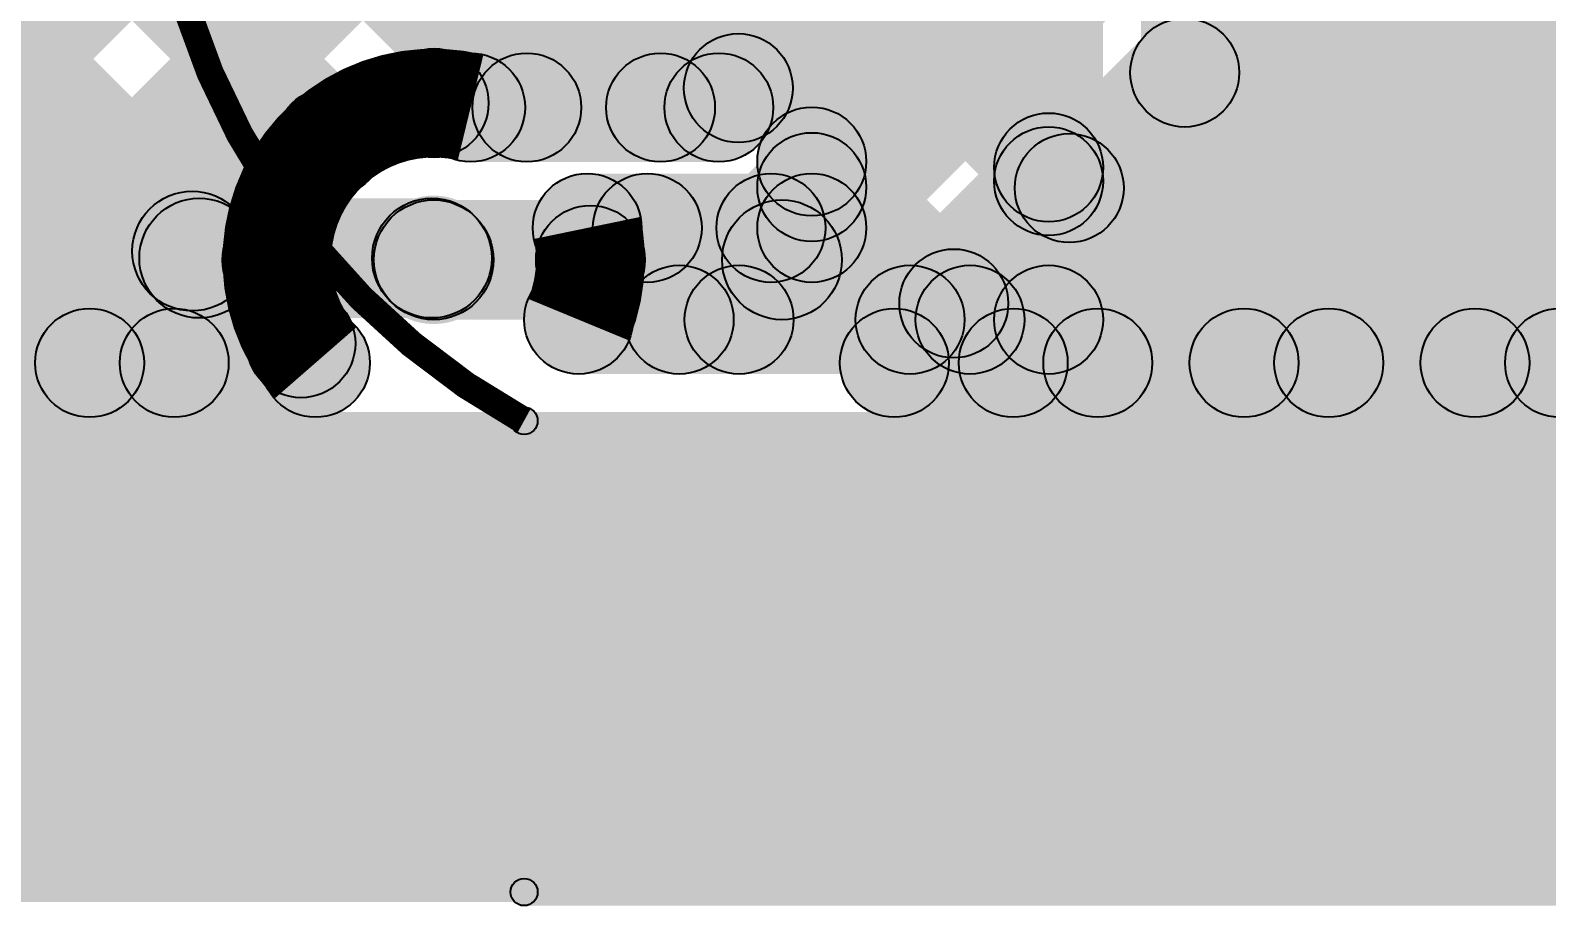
# Model space of a CAD drawing. Header units: millimetres. Extents: x 1.65 to 3.65, y 2.62 to 4.07.
# Drawn here: x 3.1209 to 3.3995, y 2.6233 to 2.7842 of the extents above; entities that cross this region are included whole.
import ezdxf

# ---------------------------------------------------------------- set-up
doc = ezdxf.new("R2010")
doc.units = ezdxf.units.MM
doc.header["$MEASUREMENT"] = 0
for name, color, linetype in [('BottomLayer', 5, 'Continuous'), ('BottomPaste', 16, 'Continuous'), ('BottomSolder', 6, 'Continuous'), ('TopLayer', 1, 'Continuous'), ('TopOverlay', 2, 'Continuous'), ('ViaHoleLayer', 16, 'Continuous')]:
    doc.layers.add(name, color=color, linetype=linetype)

# ---------------------------------------------------------------- blocks, each defined once
blk = doc.blocks.new('YS_SBZ9032C03R16_1')
at = {"layer": 'TopOverlay'}
for points in [[(0.10039, 0.2397), (0.10039, 0.2347), (-0.10039, 0.2347), (-0.10039, 0.2397)], [(0.09789, 0.2372), (0.10289, 0.2372), (0.10289, 0.15059), (0.09789, 0.15059)]]:
    blk.add_hatch(color=2, dxfattribs=at).paths.add_polyline_path(points)
h = blk.add_hatch(color=2, dxfattribs=at)
edge = h.paths.add_edge_path()
edge.add_arc((0.10039, 0.2372), 0.0025, 0, 360)
h = blk.add_hatch(color=2, dxfattribs=at)
edge = h.paths.add_edge_path()
edge.add_arc((0.10039, 0.2372), 0.0025, 0, 360)
h = blk.add_hatch(color=2, dxfattribs=at)
edge = h.paths.add_edge_path()
edge.add_arc((0.10039, 0.15059), 0.0025, 0, 360)
h = blk.add_hatch(color=2, dxfattribs=at)
edge = h.paths.add_edge_path()
edge.add_arc((0.10039, 0.15059), 0.0025, 0, 360)
at = {"layer": 'TopOverlay', "const_width": 0.005}
blk.add_lwpolyline([(0.10039, 0.15059, -0.193043), (0.1624, 0.07486)], format="xyb", dxfattribs=at)
at = {"layer": 'TopOverlay'}
for centre in [(0.10039, 0.2372), (0.10039, 0.2372), (0.10039, 0.15059), (0.10039, 0.15059)]:
    blk.add_circle(centre, 0.0025, dxfattribs=at)
blk = doc.blocks.new('IND_0201_B_7')
at = {"layer": 'BottomLayer'}
for points in [[(-0.01575, 0.00591), (-0.00591, 0.00591), (-0.00591, -0.00591), (-0.01575, -0.00591)], [(0.00591, 0.00591), (0.01575, 0.00591), (0.01575, -0.00591), (0.00591, -0.00591)]]:
    blk.add_hatch(color=5, dxfattribs=at).paths.add_polyline_path(points)
at = {"layer": 'BottomPaste'}
for points in [[(-0.01575, 0.00591), (-0.00591, 0.00591), (-0.00591, -0.00591), (-0.01575, -0.00591)], [(0.00591, 0.00591), (0.01575, 0.00591), (0.01575, -0.00591), (0.00591, -0.00591)]]:
    blk.add_hatch(color=16, dxfattribs=at).paths.add_polyline_path(points)
at = {"layer": 'BottomSolder'}
for points in [[(-0.01975, 0.00991), (-0.00191, 0.00991), (-0.00191, -0.00991), (-0.01975, -0.00991)], [(0.00191, 0.00991), (0.01975, 0.00991), (0.01975, -0.00991), (0.00191, -0.00991)]]:
    blk.add_hatch(color=6, dxfattribs=at).paths.add_polyline_path(points)
blk = doc.blocks.new('____23_B_8')
at = {"layer": 'BottomLayer'}
for points in [[(-0.05354, 0.05748), (-0.02126, 0.05748), (-0.02126, 0.02126), (-0.05354, 0.02126)], [(0.02126, 0.05748), (0.05354, 0.05748), (0.05354, 0.02126), (0.02126, 0.02126)], [(-0.01614, -0.02126), (0.01614, -0.02126), (0.01614, -0.05748), (-0.01614, -0.05748)]]:
    blk.add_hatch(color=5, dxfattribs=at).paths.add_polyline_path(points)
at = {"layer": 'BottomPaste'}
for points in [[(-0.05354, 0.05748), (-0.02126, 0.05748), (-0.02126, 0.02126), (-0.05354, 0.02126)], [(0.02126, 0.05748), (0.05354, 0.05748), (0.05354, 0.02126), (0.02126, 0.02126)], [(-0.01614, -0.02126), (0.01614, -0.02126), (0.01614, -0.05748), (-0.01614, -0.05748)]]:
    blk.add_hatch(color=16, dxfattribs=at).paths.add_polyline_path(points)
at = {"layer": 'BottomSolder'}
for points in [[(-0.05754, 0.06148), (-0.01726, 0.06148), (-0.01726, 0.01726), (-0.05754, 0.01726)], [(0.01726, 0.06148), (0.05754, 0.06148), (0.05754, 0.01726), (0.01726, 0.01726)], [(-0.02014, -0.01726), (0.02014, -0.01726), (0.02014, -0.06148), (-0.02014, -0.06148)]]:
    blk.add_hatch(color=6, dxfattribs=at).paths.add_polyline_path(points)

msp = doc.modelspace()

# ---------------------------------------------------------------- hatches: boundary and pattern name
at = {"layer": 'BottomLayer'}
for points in [[(3.325, 2.624), (3.647, 2.624), (3.647, 2.873), (3.325, 2.873)], [(3.27448, 2.74786), (3.25448, 2.74786), (3.25448, 2.80881), (3.27448, 2.80881)], [(3.25741, 2.79542), (3.27155, 2.80957), (3.31507, 2.76605), (3.30093, 2.7519)], [(3.27155, 2.74829), (3.25741, 2.76243), (3.30093, 2.80595), (3.31507, 2.79181)], [(3.318, 2.731), (3.298, 2.731), (3.298, 2.79946), (3.318, 2.79946)], [(3.25741, 2.753), (3.27155, 2.76714), (3.30062, 2.73807), (3.28648, 2.72393)], [(3.105, 2.722), (3.172, 2.722), (3.172, 2.766), (3.105, 2.766)], [(3.26405, 2.74079), (3.2499, 2.75493), (3.25741, 2.76243), (3.27155, 2.74829)], [(3.28961, 2.72393), (3.27547, 2.73807), (3.30093, 2.76353), (3.31507, 2.74939)], [(3.22321, 2.73786), (3.22321, 2.75786), (3.26448, 2.75786), (3.26448, 2.73786)], [(3.15192, 2.73131), (3.15192, 2.75331), (3.19469, 2.75331), (3.19469, 2.73131)], [(3.22719, 2.74079), (3.24134, 2.75493), (3.25819, 2.73807), (3.24405, 2.72393)], [(3.24719, 2.72393), (3.23305, 2.73807), (3.2499, 2.75493), (3.26405, 2.74079)], [(3.14285, 2.73582), (3.15841, 2.75138), (3.1597, 2.75009), (3.14414, 2.73453)], [(3.18691, 2.73453), (3.20247, 2.75009), (3.20278, 2.74978), (3.18722, 2.73422)], [(3.22163, 2.721), (3.22163, 2.741), (3.308, 2.741), (3.308, 2.721)], [(3.049, 2.624), (3.367, 2.624), (3.367, 2.714), (3.049, 2.714)]]:
    msp.add_hatch(color=5, dxfattribs=at).paths.add_polyline_path(points)
h = msp.add_hatch(color=5, dxfattribs=at)
edge = h.paths.add_edge_path()
edge.add_arc((3.26448, 2.76007), 0.01, 0, 360)
h = msp.add_hatch(color=5, dxfattribs=at)
edge = h.paths.add_edge_path()
edge.add_arc((3.308, 2.75898), 0.01, 0, 360)
h = msp.add_hatch(color=5, dxfattribs=at)
edge = h.paths.add_edge_path()
edge.add_arc((3.26448, 2.75536), 0.01, 0, 360)
h = msp.add_hatch(color=5, dxfattribs=at)
edge = h.paths.add_edge_path()
edge.add_arc((3.26448, 2.75536), 0.01, 0, 360)
h = msp.add_hatch(color=5, dxfattribs=at)
edge = h.paths.add_edge_path()
edge.add_arc((3.308, 2.75646), 0.01, 0, 360)
h = msp.add_hatch(color=5, dxfattribs=at)
edge = h.paths.add_edge_path()
edge.add_arc((3.22321, 2.74786), 0.01, 0, 360)
h = msp.add_hatch(color=5, dxfattribs=at)
edge = h.paths.add_edge_path()
edge.add_arc((3.22321, 2.74786), 0.01, 0, 360)
h = msp.add_hatch(color=5, dxfattribs=at)
edge = h.paths.add_edge_path()
edge.add_arc((3.23426, 2.74786), 0.01, 0, 360)
h = msp.add_hatch(color=5, dxfattribs=at)
edge = h.paths.add_edge_path()
edge.add_arc((3.25697, 2.74786), 0.01, 0, 360)
h = msp.add_hatch(color=5, dxfattribs=at)
edge = h.paths.add_edge_path()
edge.add_arc((3.25697, 2.74786), 0.01, 0, 360)
h = msp.add_hatch(color=5, dxfattribs=at)
edge = h.paths.add_edge_path()
edge.add_arc((3.26448, 2.74786), 0.01, 0, 360)
h = msp.add_hatch(color=5, dxfattribs=at)
edge = h.paths.add_edge_path()
edge.add_arc((3.26448, 2.74786), 0.01, 0, 360)
h = msp.add_hatch(color=5, dxfattribs=at)
edge = h.paths.add_edge_path()
edge.add_arc((3.15063, 2.7436), 0.011, 0, 360)
h = msp.add_hatch(color=5, dxfattribs=at)
edge = h.paths.add_edge_path()
edge.add_arc((3.15192, 2.74231), 0.011, 0, 360)
h = msp.add_hatch(color=5, dxfattribs=at)
edge = h.paths.add_edge_path()
edge.add_arc((3.15192, 2.74231), 0.011, 0, 360)
h = msp.add_hatch(color=5, dxfattribs=at)
edge = h.paths.add_edge_path()
edge.add_arc((3.195, 2.742), 0.01181, 0, 360)
h = msp.add_hatch(color=5, dxfattribs=at)
edge = h.paths.add_edge_path()
edge.add_arc((3.19469, 2.74231), 0.011, 0, 360)
h = msp.add_hatch(color=5, dxfattribs=at)
edge = h.paths.add_edge_path()
edge.add_arc((3.19469, 2.74231), 0.011, 0, 360)
h = msp.add_hatch(color=5, dxfattribs=at)
edge = h.paths.add_edge_path()
edge.add_arc((3.195, 2.742), 0.011, 0, 360)
h = msp.add_hatch(color=5, dxfattribs=at)
edge = h.paths.add_edge_path()
edge.add_arc((3.22381, 2.742), 0.01, 0, 360)
h = msp.add_hatch(color=5, dxfattribs=at)
edge = h.paths.add_edge_path()
edge.add_arc((3.22381, 2.742), 0.01, 0, 360)
h = msp.add_hatch(color=5, dxfattribs=at)
edge = h.paths.add_edge_path()
edge.add_arc((3.22163, 2.731), 0.01, 0, 360)
h = msp.add_hatch(color=5, dxfattribs=at)
edge = h.paths.add_edge_path()
edge.add_arc((3.22163, 2.731), 0.01, 0, 360)
h = msp.add_hatch(color=5, dxfattribs=at)
edge = h.paths.add_edge_path()
edge.add_arc((3.24012, 2.731), 0.01, 0, 360)
h = msp.add_hatch(color=5, dxfattribs=at)
edge = h.paths.add_edge_path()
edge.add_arc((3.25112, 2.731), 0.01, 0, 360)
h = msp.add_hatch(color=5, dxfattribs=at)
edge = h.paths.add_edge_path()
edge.add_arc((3.28254, 2.731), 0.01, 0, 360)
h = msp.add_hatch(color=5, dxfattribs=at)
edge = h.paths.add_edge_path()
edge.add_arc((3.29355, 2.731), 0.01, 0, 360)
h = msp.add_hatch(color=5, dxfattribs=at)
edge = h.paths.add_edge_path()
edge.add_arc((3.308, 2.731), 0.01, 0, 360)
h = msp.add_hatch(color=5, dxfattribs=at)
edge = h.paths.add_edge_path()
edge.add_arc((3.308, 2.731), 0.01, 0, 360)
at = {"layer": 'TopLayer'}
for points in [[(3.24376, 2.76293), (3.22962, 2.77707), (3.36062, 2.90807), (3.37476, 2.89393)], [(3.25447, 2.76293), (3.24033, 2.77707), (3.35313, 2.88987), (3.36727, 2.87573)], [(3.26678, 2.73422), (3.25122, 2.74978), (3.37222, 2.87078), (3.38778, 2.85522)], [(3.28673, 2.71599), (3.27259, 2.73013), (3.38242, 2.83996), (3.39656, 2.82582)], [(3.36836, 2.81176), (3.3825, 2.8259), (3.47826, 2.73013), (3.46412, 2.71599)], [(3.10307, 2.74952), (3.08893, 2.76366), (3.13897, 2.8137), (3.15311, 2.79956)], [(3.11197, 2.71599), (3.09783, 2.73013), (3.1814, 2.8137), (3.19554, 2.79956)], [(3.126, 2.79956), (3.14014, 2.8137), (3.18309, 2.77075), (3.16895, 2.75661)], [(3.16842, 2.79956), (3.18256, 2.8137), (3.21919, 2.77707), (3.20505, 2.76293)], [(3.3241, 2.71599), (3.30996, 2.73013), (3.39353, 2.8137), (3.40767, 2.79956)], [(3.36653, 2.71599), (3.35239, 2.73013), (3.43595, 2.8137), (3.4501, 2.79956)], [(3.40896, 2.71599), (3.39481, 2.73013), (3.47838, 2.8137), (3.49252, 2.79956)], [(3.08893, 2.7942), (3.10307, 2.80834), (3.17769, 2.73373), (3.16354, 2.71958)], [(3.20215, 2.76374), (3.188, 2.77788), (3.21711, 2.80699), (3.23125, 2.79285)], [(3.2183, 2.79211), (3.23244, 2.80625), (3.25805, 2.78064), (3.2439, 2.7665)], [(3.34714, 2.79054), (3.36128, 2.80469), (3.43584, 2.73013), (3.4217, 2.71599)], [(3.32593, 2.76933), (3.34007, 2.78347), (3.39341, 2.73013), (3.37927, 2.71599)], [(3.20179, 2.76), (3.20179, 2.78), (3.2474, 2.78), (3.2474, 2.76)], [(3.08893, 2.75177), (3.10307, 2.76591), (3.13885, 2.73013), (3.12471, 2.71599)], [(3.30472, 2.74812), (3.31886, 2.76226), (3.35098, 2.73013), (3.33684, 2.71599)], [(3.195, 2.731), (3.195, 2.753), (3.259, 2.753), (3.259, 2.731)], [(3.1544, 2.71599), (3.14026, 2.73013), (3.15912, 2.749), (3.17326, 2.73485)], [(3.2835, 2.7269), (3.29764, 2.74105), (3.30856, 2.73013), (3.29442, 2.71599)], [(3.06257, 2.71306), (3.06257, 2.73306), (3.17329, 2.73306), (3.17329, 2.71306)], [(3.27966, 2.71306), (3.27966, 2.73306), (3.49338, 2.73306), (3.49338, 2.71306)]]:
    msp.add_hatch(color=1, dxfattribs=at).paths.add_polyline_path(points)
h = msp.add_hatch(color=1, dxfattribs=at)
edge = h.paths.add_edge_path()
edge.add_arc((3.333, 2.7764), 0.01, 0, 360)
h = msp.add_hatch(color=1, dxfattribs=at)
edge = h.paths.add_edge_path()
edge.add_arc((3.25098, 2.77357), 0.01, 0, 360)
h = msp.add_hatch(color=1, dxfattribs=at)
edge = h.paths.add_edge_path()
edge.add_arc((3.19507, 2.77081), 0.01, 0, 360)
h = msp.add_hatch(color=1, dxfattribs=at)
edge = h.paths.add_edge_path()
edge.add_arc((3.20179, 2.77), 0.01, 0, 360)
h = msp.add_hatch(color=1, dxfattribs=at)
edge = h.paths.add_edge_path()
edge.add_arc((3.20179, 2.77), 0.01, 0, 360)
h = msp.add_hatch(color=1, dxfattribs=at)
edge = h.paths.add_edge_path()
edge.add_arc((3.21212, 2.77), 0.01, 0, 360)
h = msp.add_hatch(color=1, dxfattribs=at)
edge = h.paths.add_edge_path()
edge.add_arc((3.23669, 2.77), 0.01, 0, 360)
h = msp.add_hatch(color=1, dxfattribs=at)
edge = h.paths.add_edge_path()
edge.add_arc((3.2474, 2.77), 0.01, 0, 360)
h = msp.add_hatch(color=1, dxfattribs=at)
edge = h.paths.add_edge_path()
edge.add_arc((3.2474, 2.77), 0.01, 0, 360)
h = msp.add_hatch(color=1, dxfattribs=at)
edge = h.paths.add_edge_path()
edge.add_arc((3.17602, 2.76368), 0.01, 0, 360)
h = msp.add_hatch(color=1, dxfattribs=at)
edge = h.paths.add_edge_path()
edge.add_arc((3.31179, 2.75519), 0.01, 0, 360)
h = msp.add_hatch(color=1, dxfattribs=at)
edge = h.paths.add_edge_path()
edge.add_arc((3.195, 2.742), 0.01181, 0, 360)
h = msp.add_hatch(color=1, dxfattribs=at)
edge = h.paths.add_edge_path()
edge.add_arc((3.195, 2.742), 0.011, 0, 360)
h = msp.add_hatch(color=1, dxfattribs=at)
edge = h.paths.add_edge_path()
edge.add_arc((3.259, 2.742), 0.011, 0, 360)
h = msp.add_hatch(color=1, dxfattribs=at)
edge = h.paths.add_edge_path()
edge.add_arc((3.259, 2.742), 0.011, 0, 360)
h = msp.add_hatch(color=1, dxfattribs=at)
edge = h.paths.add_edge_path()
edge.add_arc((3.16619, 2.74193), 0.01, 0, 360)
h = msp.add_hatch(color=1, dxfattribs=at)
edge = h.paths.add_edge_path()
edge.add_arc((3.29057, 2.73398), 0.01, 0, 360)
h = msp.add_hatch(color=1, dxfattribs=at)
edge = h.paths.add_edge_path()
edge.add_arc((3.17062, 2.72665), 0.01, 0, 360)
h = msp.add_hatch(color=1, dxfattribs=at)
edge = h.paths.add_edge_path()
edge.add_arc((3.13178, 2.72306), 0.01, 0, 360)
h = msp.add_hatch(color=1, dxfattribs=at)
edge = h.paths.add_edge_path()
edge.add_arc((3.14733, 2.72306), 0.01, 0, 360)
h = msp.add_hatch(color=1, dxfattribs=at)
edge = h.paths.add_edge_path()
edge.add_arc((3.17329, 2.72306), 0.01, 0, 360)
h = msp.add_hatch(color=1, dxfattribs=at)
edge = h.paths.add_edge_path()
edge.add_arc((3.17329, 2.72306), 0.01, 0, 360)
h = msp.add_hatch(color=1, dxfattribs=at)
edge = h.paths.add_edge_path()
edge.add_arc((3.27966, 2.72306), 0.01, 0, 360)
h = msp.add_hatch(color=1, dxfattribs=at)
edge = h.paths.add_edge_path()
edge.add_arc((3.27966, 2.72306), 0.01, 0, 360)
h = msp.add_hatch(color=1, dxfattribs=at)
edge = h.paths.add_edge_path()
edge.add_arc((3.30149, 2.72306), 0.01, 0, 360)
h = msp.add_hatch(color=1, dxfattribs=at)
edge = h.paths.add_edge_path()
edge.add_arc((3.31703, 2.72306), 0.01, 0, 360)
h = msp.add_hatch(color=1, dxfattribs=at)
edge = h.paths.add_edge_path()
edge.add_arc((3.34391, 2.72306), 0.01, 0, 360)
h = msp.add_hatch(color=1, dxfattribs=at)
edge = h.paths.add_edge_path()
edge.add_arc((3.35946, 2.72306), 0.01, 0, 360)
h = msp.add_hatch(color=1, dxfattribs=at)
edge = h.paths.add_edge_path()
edge.add_arc((3.38634, 2.72306), 0.01, 0, 360)
h = msp.add_hatch(color=1, dxfattribs=at)
edge = h.paths.add_edge_path()
edge.add_arc((3.40188, 2.72306), 0.01, 0, 360)
at = {"layer": 'ViaHoleLayer'}
h = msp.add_hatch(color=16, dxfattribs=at)
edge = h.paths.add_edge_path()
edge.add_arc((3.195, 2.742), 0.00591, 0, 360)

# ---------------------------------------------------------------- linework, layer by layer
at = {"layer": 'BottomLayer', "const_width": 0.02}
for points in [[(3.22321, 2.74786, -0.051235), (3.22381, 2.742)], [(3.22381, 2.742, -0.09825), (3.22163, 2.731)]]:
    msp.add_lwpolyline(points, format="xyb", dxfattribs=at)
at = {"layer": 'BottomLayer'}
for centre, radius in [((3.26448, 2.76007), 0.01), ((3.308, 2.75898), 0.01), ((3.26448, 2.75536), 0.01), ((3.26448, 2.75536), 0.01), ((3.308, 2.75646), 0.01), ((3.22321, 2.74786), 0.01), ((3.22321, 2.74786), 0.01), ((3.23426, 2.74786), 0.01), ((3.25697, 2.74786), 0.01), ((3.25697, 2.74786), 0.01), ((3.26448, 2.74786), 0.01), ((3.26448, 2.74786), 0.01), ((3.15063, 2.7436), 0.011), ((3.15192, 2.74231), 0.011), ((3.15192, 2.74231), 0.011), ((3.19469, 2.74231), 0.011), ((3.19469, 2.74231), 0.011), ((3.195, 2.742), 0.011), ((3.22381, 2.742), 0.01), ((3.22381, 2.742), 0.01), ((3.22163, 2.731), 0.01), ((3.22163, 2.731), 0.01), ((3.24012, 2.731), 0.01), ((3.25112, 2.731), 0.01), ((3.28254, 2.731), 0.01), ((3.29355, 2.731), 0.01), ((3.308, 2.731), 0.01), ((3.308, 2.731), 0.01)]:
    msp.add_circle(centre, radius, dxfattribs=at)
at = {"layer": 'TopLayer', "const_width": 0.02}
msp.add_lwpolyline([(3.17329, 2.72306, -0.73136), (3.20179, 2.77)], format="xyb", dxfattribs=at)
at = {"layer": 'TopLayer'}
for centre, radius in [((3.333, 2.7764), 0.01), ((3.25098, 2.77357), 0.01), ((3.19507, 2.77081), 0.01), ((3.20179, 2.77), 0.01), ((3.20179, 2.77), 0.01), ((3.21212, 2.77), 0.01), ((3.23669, 2.77), 0.01), ((3.2474, 2.77), 0.01), ((3.2474, 2.77), 0.01), ((3.17602, 2.76368), 0.01), ((3.31179, 2.75519), 0.01), ((3.195, 2.742), 0.011), ((3.259, 2.742), 0.011), ((3.259, 2.742), 0.011), ((3.16619, 2.74193), 0.01), ((3.29057, 2.73398), 0.01), ((3.17062, 2.72665), 0.01), ((3.13178, 2.72306), 0.01), ((3.14733, 2.72306), 0.01), ((3.17329, 2.72306), 0.01), ((3.17329, 2.72306), 0.01), ((3.27966, 2.72306), 0.01), ((3.27966, 2.72306), 0.01), ((3.30149, 2.72306), 0.01), ((3.31703, 2.72306), 0.01), ((3.34391, 2.72306), 0.01), ((3.35946, 2.72306), 0.01), ((3.38634, 2.72306), 0.01), ((3.40188, 2.72306), 0.01)]:
    msp.add_circle(centre, radius, dxfattribs=at)

# ---------------------------------------------------------------- block references
for name, p, rotation in [('YS_SBZ9032C03R16_1', (3.312, 2.863), 180), ('____23_B_8', (3.19, 2.781), 90), ('IND_0201_B_7', (3.113, 2.77117), 270)]:
    msp.add_blockref(name, p, dxfattribs=dict(rotation=rotation))

# ---------------------------------------------------------------- texts
at = {"layer": 'TopOverlay'}
msp.add_text('LS1', height=0.045, dxfattribs=at).set_placement((3.08252, 2.63951))

doc.saveas('drawing.dxf')
